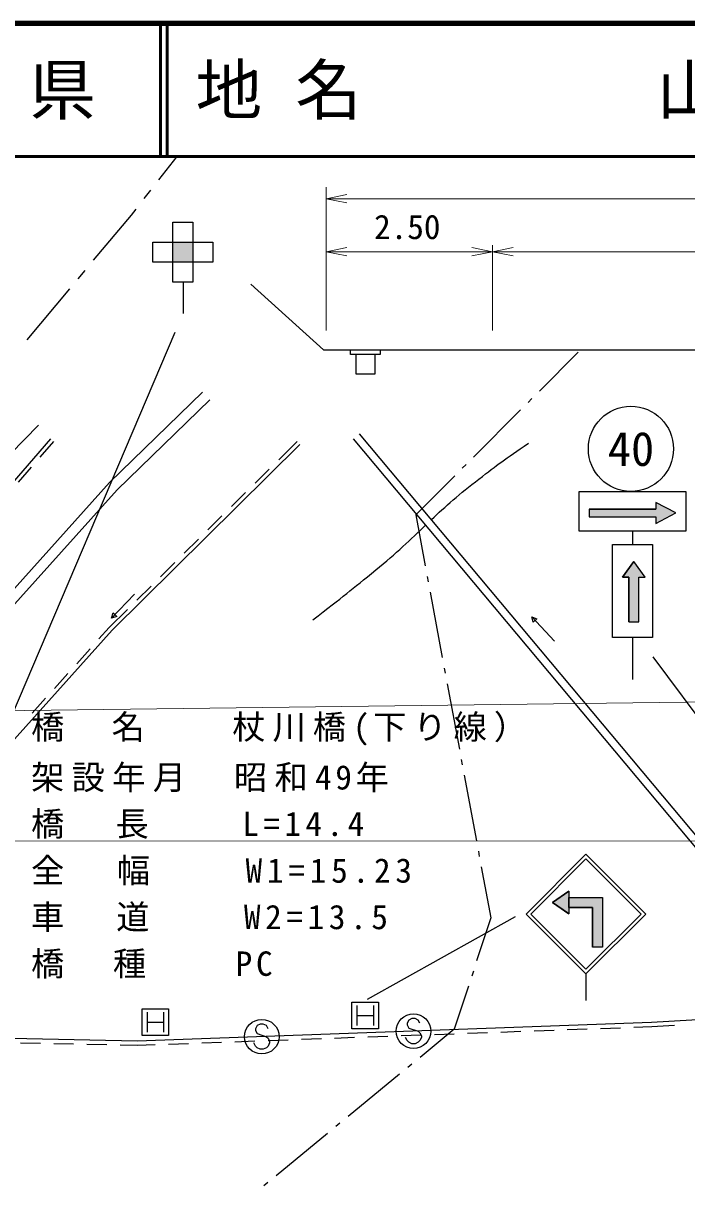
# Model space of a CAD drawing. Units: millimetres, scale not verified. Extents: x 40000 to 680000, y 20000 to 380000.
# Drawn here: x 357428 to 407290, y 292280 to 380000 of the extents above; entities that cross this region are included whole.
import ezdxf
from ezdxf.enums import TextEntityAlignment as Align

# ---------------------------------------------------------------- set-up
doc = ezdxf.new("R2010")
doc.units = ezdxf.units.MM
doc.header["$LTSCALE"] = 1000
for name, color, linetype, lineweight in [('M-BGD', 7, 'Continuous', 25), ('M-BMK-ROW', 30, 'Continuous', 25), ('M-STR-HTXT', 7, 'Continuous', 13), ('M-STR-STRC', 7, 'Continuous', 25), ('M-TTL', 2, 'Continuous', 140), ('M-TTL-LINE', 7, 'Continuous', 50)]:
    doc.layers.add(name, color=color, linetype=linetype, lineweight=lineweight)
doc.layers.add('M-TTL-TXT', color=7, linetype='Continuous')
doc.styles.add('ＭＳ ゴシック', font='')
doc.styles.get('ＭＳ ゴシック').set_extended_font_data('MS Gothic')

msp = doc.modelspace()

# ---------------------------------------------------------------- hatches: boundary and pattern name
at = {"layer": 'M-STR-STRC'}
for points in [[(368673, 363548), (370173, 363548), (370173, 362048), (368673, 362048)], [(404978, 342926), (404978, 342426), (406469, 343206), (404969, 343985), (404969, 343485), (399969, 343485), (399969, 342926)], [(403703, 335035), (403703, 338381), (404181, 338381), (403329, 339567), (402476, 338381), (402954, 338381), (402954, 335035)], [(397217, 313944), (398445, 314796), (398445, 314319), (398445, 313569), (398445, 313143), (398408, 313118)], [(398445, 314319), (400967, 314319), (400967, 310569), (400217, 310569), (400217, 313569), (398445, 313569)]]:
    msp.add_hatch(color=256, dxfattribs=at).paths.add_polyline_path(points)

# ---------------------------------------------------------------- linework, layer by layer
at = {"layer": 'M-BGD'}
for p, q in [((380002, 355460), (374521, 360411)), ((380002, 355460), (513945, 355460)), ((399146, 355298), (396216, 352363)), ((383845, 355126), (382435, 355126)), ((395651, 351797), (395368, 351514)), ((394803, 350948), (391270, 347410)), ((418765, 306101), (382704, 349155)), ((358691, 347400), (359717, 348583)), ((377999, 348567), (376626, 347209)), ((418305, 305716), (382244, 348770)), ((357053, 345511), (358035, 346644)), ((375915, 346505), (374849, 345451)), ((390705, 346844), (390422, 346561)), ((389857, 345994), (386927, 343060)), ((374138, 344747), (373071, 343692)), ((372360, 342989), (371294, 341934)), ((386927, 343060), (387641, 339223)), ((370583, 341231), (369517, 340176)), ((368806, 339472), (367740, 338418)), ((387788, 338436), (387861, 338043)), ((365785, 337097), (364052, 335295)), ((367029, 337714), (365962, 336659)), ((388007, 337257), (388922, 332341)), ((365252, 335956), (363878, 334597)), ((364052, 335295), (364177, 335695)), ((364447, 335436), (364052, 335295)), ((364177, 335695), (364447, 335436)), ((397352, 333567), (395643, 335392)), ((395763, 334990), (395643, 335392)), ((395643, 335392), (396036, 335246)), ((396036, 335246), (395763, 334990)), ((363878, 334597), (363108, 333740)), ((362440, 332996), (361437, 331880)), ((360769, 331136), (359766, 330021)), ((389069, 331555), (389142, 331161)), ((389288, 330375), (390203, 325459)), ((359098, 329277), (358096, 328161)), ((390350, 324673), (390423, 324280)), ((390569, 323493), (391485, 318578)), ((391631, 317791), (391704, 317398)), ((391851, 316611), (392565, 312775)), ((392565, 312775), (391503, 309541)), ((391254, 308781), (391129, 308401)), ((390879, 307641), (389818, 304408)), ((382130, 304440), (382130, 306440)), ((382130, 306440), (384130, 306440)), ((382505, 306190), (382505, 304690)), ((383755, 306190), (383755, 304690)), ((384130, 306440), (384130, 304440)), ((366349, 303945), (366349, 305945)), ((366349, 305945), (368349, 305945)), ((366724, 305695), (366724, 304195)), ((367974, 305695), (367974, 304195)), ((368349, 305945), (368349, 303945)), ((382505, 305440), (383755, 305440)), ((366724, 304945), (367974, 304945)), ((384130, 304440), (382130, 304440)), ((389818, 304408), (387247, 302295)), ((398318, 304383), (399817, 304438)), ((400817, 304474), (402316, 304528)), ((403315, 304565), (404665, 304614)), ((404665, 304614), (406366, 304714)), ((368349, 303945), (366349, 303945)), ((373335, 303476), (374834, 303531)), ((375833, 303567), (377332, 303621)), ((378331, 303658), (379830, 303712)), ((380830, 303748), (382329, 303803)), ((383328, 303839), (384827, 303893)), ((385826, 303930), (387325, 303984)), ((388325, 304020), (389824, 304075)), ((390823, 304111), (392322, 304165)), ((393321, 304202), (394820, 304256)), ((395820, 304292), (397319, 304347)), ((357209, 303393), (358709, 303362)), ((359709, 303341), (361208, 303310)), ((362208, 303289), (363708, 303257)), ((364707, 303236), (365989, 303209)), ((365989, 303209), (367339, 303258)), ((368338, 303295), (369837, 303349)), ((370836, 303385), (372335, 303440)), ((386629, 301787), (386320, 301533)), ((385702, 301025), (381839, 297851)), ((380294, 296581), (376431, 293406)), ((381221, 297343), (380912, 297089)), ((375813, 292898), (375504, 292644))]:
    msp.add_line(p, q, dxfattribs=at)
for points in [[(384257, 355460), (384257, 355126), (383845, 355126), (383845, 353639), (382435, 353639), (382435, 355126), (382022, 355126), (382022, 355460)], [(370893, 352279), (363892, 345493), (350414, 330503), (343159, 321296), (338905, 314038), (335043, 306951), (331883, 299899), (329655, 293262), (327677, 284934), (326925, 281149), (326329, 276734), (325737, 271787), (325836, 264406), (326653, 253885), (328024, 237109), (329638, 223517), (333178, 205000)], [(371449, 351705), (364469, 344938), (351026, 329987), (343821, 320845), (339601, 313644), (335761, 306596), (332629, 299607), (330425, 293042), (328458, 284764), (327715, 281018), (327122, 276633), (326538, 271745), (326635, 264442), (327450, 253948), (328821, 237189), (330429, 223639), (333992, 205000)], [(323202, 306870), (327018, 311336), (331248, 318677), (335103, 323563), (343860, 334042), (351118, 342219), (358570, 349814)], [(331230, 310016), (333878, 315087), (337885, 321555), (341738, 327633), (348588, 336210), (359490, 348779)], [(378210, 348354), (364095, 334390), (355209, 324499)], [(451425, 319458), (449796, 317314), (443902, 312629), (437175, 309182), (429963, 307339), (421509, 305904), (404651, 304913), (365986, 303510), (345824, 303932)]]:
    msp.add_lwpolyline(points, dxfattribs=at)
for points in [[(388105, 342706), (389143, 343682), (390225, 344659), (391673, 345759), (393105, 346846), (393602, 347234), (395406, 348452)], [(379180, 335173), (381486, 336932), (382098, 337429), (383927, 338926), (385444, 340167), (386557, 341239), (387668, 342293)]]:
    msp.add_open_spline(points, degree=3, knots=[0, 0, 0, 0, 1, 1, 1, 2, 2, 2, 2], dxfattribs=at)
at = {"layer": 'M-BMK-ROW'}
for p, q in [((367622, 368252), (368979, 370000)), ((366519, 366830), (367009, 367462)), ((365548, 365579), (365905, 366040)), ((362713, 362192), (365548, 365579)), ((361557, 360812), (362071, 361426)), ((357706, 356212), (360915, 360045))]:
    msp.add_line(p, q, dxfattribs=at)
at = {"layer": 'M-STR-HTXT'}
for p, q in [((380195, 356924), (380195, 367690)), ((380195, 366815), (381757, 367128)), ((380195, 366815), (513945, 366815)), ((380195, 366815), (381757, 366503)), ((392695, 356924), (392695, 363338)), ((380195, 362838), (381757, 363150)), ((380195, 362838), (392695, 362838)), ((380195, 362838), (381757, 362525)), ((392695, 362838), (391132, 363150)), ((392695, 362838), (391132, 362525)), ((392695, 362838), (394257, 363150)), ((392695, 362838), (461673, 362838)), ((392695, 362838), (394257, 362525)), ((344073, 328183), (515278, 330352)), ((334309, 318539), (519666, 318601))]:
    msp.add_line(p, q, dxfattribs=at)
at = {"layer": 'M-STR-STRC'}
for p, q in [((368673, 365048), (370173, 365048)), ((368673, 363548), (368673, 365048)), ((370173, 365048), (370173, 363548)), ((367173, 362048), (367173, 363548)), ((367173, 363548), (368673, 363548)), ((368673, 363548), (370173, 363548)), ((368673, 362048), (368673, 363548)), ((370173, 363548), (371673, 363548)), ((370173, 363548), (370173, 362048)), ((371673, 363548), (371673, 362048)), ((368673, 362048), (367173, 362048)), ((368673, 360548), (368673, 362048)), ((370173, 362048), (368673, 362048)), ((371673, 362048), (370173, 362048)), ((370173, 362048), (370173, 360548)), ((370173, 360548), (368673, 360548)), ((369430, 360548), (369430, 358198)), ((346314, 303921), (368829, 356794)), ((399216, 344827), (407216, 344827)), ((399216, 341827), (399216, 344827)), ((407216, 344827), (407216, 341827)), ((399969, 343485), (404969, 343485)), ((399969, 342926), (404978, 342926)), ((407216, 341827), (399216, 341827)), ((403216, 341827), (403216, 340847)), ((401716, 333847), (401716, 340847)), ((401716, 340847), (404716, 340847)), ((404716, 340847), (404716, 333847)), ((402476, 338381), (403329, 339567)), ((404181, 338381), (403329, 339567)), ((402954, 338381), (402476, 338381)), ((402954, 335035), (402954, 338381)), ((403703, 335035), (403703, 338381)), ((403703, 338381), (404181, 338381)), ((402954, 335035), (403703, 335035)), ((404716, 333847), (401716, 333847)), ((403216, 333847), (403216, 330704)), ((423718, 306959), (404776, 332391)), ((395217, 313070), (399717, 317570)), ((404218, 313070), (399717, 317570)), ((395571, 313070), (399717, 317216)), ((403864, 313070), (399717, 317216)), ((398445, 314796), (397217, 313944)), ((398445, 314796), (398445, 313093)), ((398445, 314319), (400967, 314319)), ((400967, 314319), (400967, 310569)), ((397217, 313944), (398445, 313093)), ((398445, 313569), (400217, 313569)), ((400217, 313569), (400217, 310569)), ((394403, 312854), (383264, 306643)), ((395217, 313070), (399717, 308569)), ((395571, 313070), (399717, 308923)), ((398445, 313143), (398408, 313118)), ((399717, 308923), (403864, 313070)), ((399718, 308570), (404218, 313070)), ((400967, 310569), (400217, 310569)), ((399717, 308569), (399717, 306569)), ((374993, 304679), (374875, 304443)), ((374875, 304443), (374875, 304324)), ((375230, 304797), (374993, 304679)), ((375466, 304797), (375230, 304797)), ((375702, 304679), (375466, 304797)), ((375821, 304443), (375702, 304679)), ((386403, 305093), (386285, 304857)), ((386285, 304857), (386285, 304739)), ((386285, 304739), (386403, 304502)), ((386639, 305211), (386403, 305093)), ((386403, 304502), (387112, 304266)), ((386875, 305211), (386639, 305211)), ((387112, 305093), (386875, 305211)), ((387230, 304857), (387112, 305093)), ((374875, 304324), (374993, 304088)), ((374993, 304088), (375702, 303852)), ((375702, 303852), (375821, 303733)), ((375821, 303733), (375939, 303497)), ((386285, 303557), (386166, 303793)), ((386403, 303439), (386285, 303557)), ((387112, 304266), (387230, 304148)), ((387230, 303557), (387112, 303439)), ((387230, 304148), (387348, 303911)), ((387348, 303793), (387230, 303557)), ((387348, 303911), (387348, 303793)), ((374875, 303143), (374757, 303379)), ((374993, 303024), (374875, 303143)), ((375230, 302906), (374993, 303024)), ((375466, 302906), (375230, 302906)), ((375702, 303024), (375466, 302906)), ((375821, 303143), (375702, 303024)), ((375939, 303379), (375821, 303143)), ((375939, 303497), (375939, 303379)), ((386639, 303320), (386403, 303439)), ((386875, 303320), (386639, 303320)), ((387112, 303439), (386875, 303320))]:
    msp.add_line(p, q, dxfattribs=at)
for points in [[(368673, 363548), (370173, 363548), (370173, 362048), (368673, 362048)], [(404978, 342926), (404978, 342426), (406469, 343206), (404969, 343985), (404969, 343485), (399969, 343485), (399969, 342926)], [(403703, 335035), (403703, 338381), (404181, 338381), (403329, 339567), (402476, 338381), (402954, 338381), (402954, 335035)], [(397217, 313944), (398445, 314796), (398445, 314319), (398445, 313569), (398445, 313143), (398408, 313118)], [(398445, 314319), (400967, 314319), (400967, 310569), (400217, 310569), (400217, 313569), (398445, 313569)]]:
    msp.add_lwpolyline(points, close=True, dxfattribs=at)
for centre, radius in [((403099, 348025), 3200), ((386757, 304266), 1300), ((375348, 303852), 1300)]:
    msp.add_circle(centre, radius, dxfattribs=at)
at = {"layer": 'M-TTL'}
msp.add_line((680000, 380000), (40000, 380000), dxfattribs=at)
at = {"layer": 'M-TTL-LINE'}
for p, q in [((367750, 380000), (367750, 370000)), ((368250, 380000), (368250, 370000)), ((40000, 370000), (680000, 370000))]:
    msp.add_line(p, q, dxfattribs=at)

# ---------------------------------------------------------------- texts
at = {"layer": 'M-STR-HTXT', "style": 'ＭＳ ゴシック'}
msp.add_text('2.50', height=1833, dxfattribs=at).set_placement((386290, 363238), align=Align.BOTTOM_CENTER)
at = {"layer": 'M-STR-HTXT', "char_height": 1833, "attachment_point": 7, "style": 'ＭＳ ゴシック'}
for s, insert in [('\\T1.21;橋\u3000名\u3000\u3000杖川橋(下り線）', (358008, 325723)), ('\\T1.22;架設年月\u3000昭和49年', (358008, 322223)), ('\\T1.27;橋\u3000長\u3000\u3000L=14.4', (358008, 318723)), ('\\T1.29;全\u3000幅\u3000\u3000W1=15.23', (358008, 315223)), ('\\T1.28;車\u3000道\u3000\u3000W2=13.5', (358008, 311723)), ('\\T1.23;橋\u3000種\u3000\u3000PC', (358008, 308223))]:
    msp.add_mtext(s, dxfattribs=dict(at, insert=insert))
at = {"layer": 'M-STR-STRC', "style": 'ＭＳ ゴシック'}
msp.add_text('40', height=2566, dxfattribs=at).set_placement((403105, 348025), align=Align.MIDDLE_CENTER)
at = {"layer": 'M-TTL-TXT', "style": 'ＭＳ ゴシック'}
msp.add_text('山\u3000口\u3000県', height=3666, dxfattribs=at).set_placement((350375, 375000), align=Align.MIDDLE_CENTER)
for s, p in [('地 名', (370380, 375000)), ('山口市阿知須', (405024, 375000))]:
    msp.add_text(s, height=3666, dxfattribs=at).set_placement(p, align=Align.MIDDLE_LEFT)

doc.saveas('drawing.dxf')
